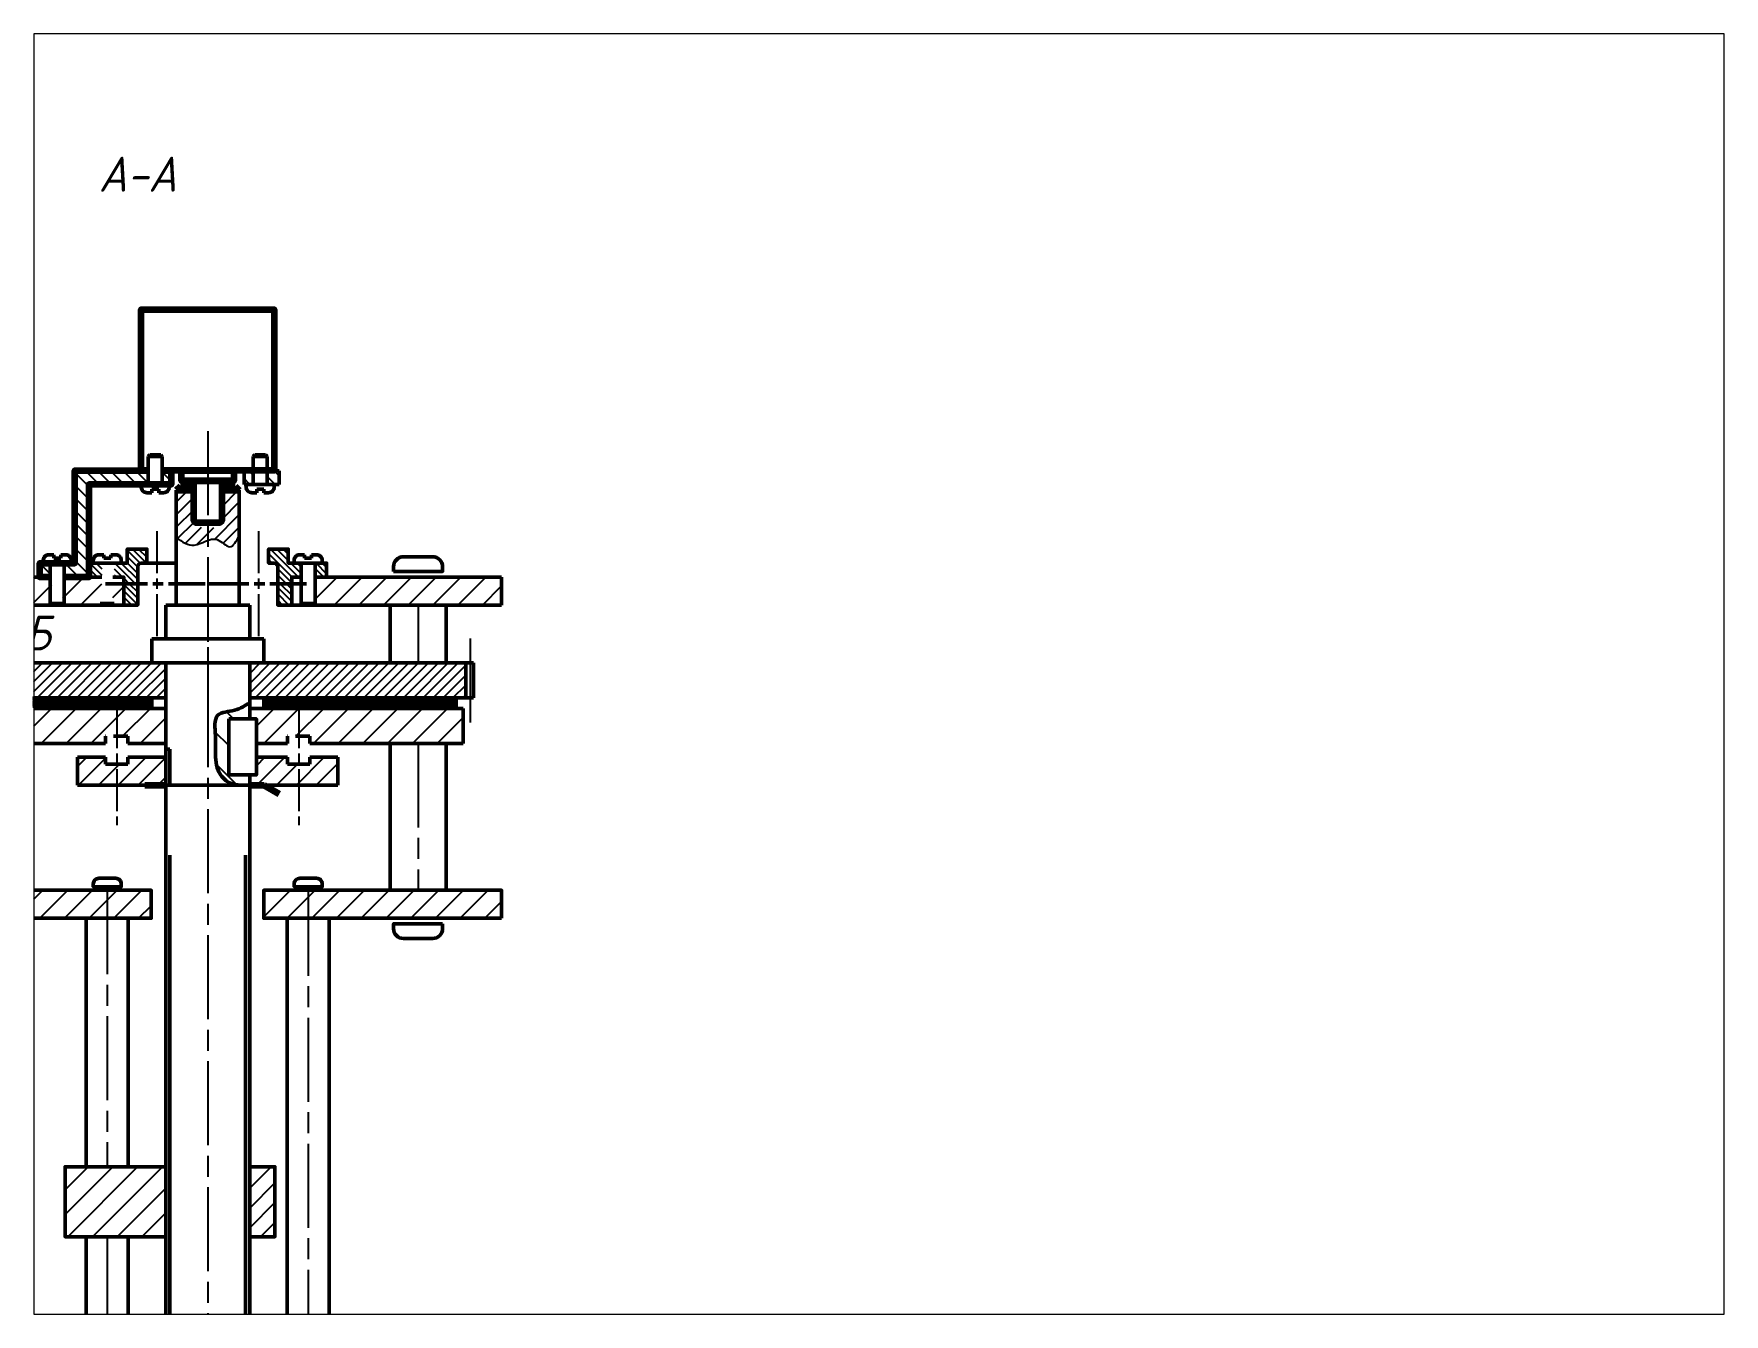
# Paper-space layout 'Лист2' of a CAD drawing. Header units: millimetres. Extents: x 9 to 251, y 5 to 188.
# The model-space entities are those that its viewports show. They can reach past a viewport. Long polylines and large blocks are cut down to what shows.
import ezdxf

# ---------------------------------------------------------------- set-up
doc = ezdxf.new("R2010")
doc.units = ezdxf.units.MM
doc.linetypes.add('AM_ISO08W050', pattern=[18, 12, -1.5, 3, -1.5])
doc.linetypes.add('AM_ISO08W050x2', pattern=[9, 6, -0.75, 1.5, -0.75])
for name, color, linetype, lineweight in [('AM_0', 7, 'Continuous', 50), ('AM_7', 4, 'AM_ISO08W050', 25), ('AM_8', 1, 'Continuous', 25), ('основные', 7, 'Continuous', 50), ('оч жирные', 7, 'Continuous', 140), ('тонкие', 2, 'Continuous', 25)]:
    doc.layers.add(name, color=color, linetype=linetype, lineweight=lineweight)
doc.layers.add('AM_VIEWS', color=1, linetype='Continuous', lineweight=25, plot=False)
doc.styles.get("Standard").update_dxf_attribs({"font": 'geniso.shx', "oblique": 15})
pattern_1 = [(45, (0, 50.3695), (-1.767767, 1.767767), [])]
pattern_2 = [(45, (0, 50.3695), (-1.414214, 1.414214), [])]
pattern_3 = [(45, (0, 50.3695), (-0.7071068, 0.7071068), [])]

msp = doc.modelspace()

# ---------------------------------------------------------------- hatches: boundary and pattern name
at = {"layer": 'AM_8'}
h = msp.add_hatch(dxfattribs=at)
h.set_pattern_fill('ANSI31', color=256, scale=0.4, angle=90, style=0)
h.paths.add_polyline_path([(263.1, 265.62), (261.8, 265.62), (261.8, 263.62), (263.1, 263.62)], flags=0)
h.paths.add_polyline_path([(234.1, 252.37), (233.1, 252.37), (232.6, 252.37), (232.6, 250.37), (234.1, 250.37)], flags=0)
h.paths.add_polyline_path([(250.1, 263.65), (250.15, 263.62), (251.4, 263.62), (251.4, 265.62), (250.1, 265.62)], flags=0)
h.paths.add_polyline_path([(248.05, 263.62), (248.1, 263.65), (248.1, 265.62), (237.6, 265.62), (237.6, 263.62), (237.6, 252.37), (236.1, 252.37), (236.1, 250.37), (239.6, 250.37), (239.6, 263.62)], flags=0)
h.paths.add_polyline_path([(266.8, 265.56), (265.1, 265.62), (265.1, 263.62), (266.8, 263.62)], flags=0)
edge = h.paths.add_edge_path(flags=0)
edge.add_line((250.1, 263.65), (250.15, 263.62))
edge.add_line((250.1, 263.65), (250.1, 263.62))
edge.add_line((250.1, 263.62), (250.15, 263.62))
edge = h.paths.add_edge_path(flags=0)
edge.add_line((248.05, 263.62), (248.1, 263.65))
edge.add_line((248.05, 263.62), (248.1, 263.62))
edge.add_line((248.1, 263.62), (248.1, 263.65))
edge = h.paths.add_edge_path(flags=0)
edge.add_line((250.1, 263.65), (250.15, 263.62))
edge.add_line((250.1, 263.65), (250.1, 263.62))
edge.add_line((250.1, 263.62), (250.15, 263.62))
edge = h.paths.add_edge_path(flags=0)
edge.add_line((248.05, 263.62), (248.1, 263.65))
edge.add_line((248.05, 263.62), (248.1, 263.62))
edge.add_line((248.1, 263.62), (248.1, 263.65))
h = msp.add_hatch(dxfattribs=at)
h.set_pattern_fill('ANSI31', color=256, scale=0.4)
h.paths.add_polyline_path([(260.5, 263.37), (258.6, 263.37), (258.6, 262.77), (261.1, 262.77)])
h.paths.add_polyline_path([(254.6, 263.37), (252.7, 263.37), (252.1, 262.77), (254.6, 262.77)])
h = msp.add_hatch(dxfattribs=at)
h.set_pattern_fill('ANSI31', color=256, scale=0.4)
edge = h.paths.add_edge_path()
edge.add_line((261.1, 262.77), (258.6, 262.77))
edge.add_line((258.6, 262.77), (258.6, 258.42))
edge.add_line((258.6, 258.42), (258.6, 258.12))
edge.add_line((258.6, 258.12), (256.6, 256.97))
edge.add_line((256.6, 256.97), (256.6, 255.63))
edge.add_spline(control_points=[(256.6, 255.63), (257.05, 255.8), (258.17, 256.02), (259.87, 253.92), (260.69, 255.51), (261.1, 256.31)], knot_values=[4.764315, 4.764315, 4.764315, 4.764315, 6.139018, 8.229093, 10.320037, 10.320037, 10.320037, 10.320037], degree=3, periodic=0)
edge.add_line((261.1, 256.31), (261.1, 262.77))
edge = h.paths.add_edge_path()
edge.add_line((256.6, 256.97), (254.6, 258.12))
edge.add_line((254.6, 258.12), (254.6, 260.12))
edge.add_line((254.6, 260.12), (254.6, 262.77))
edge.add_line((254.6, 262.77), (252.1, 262.77))
edge.add_line((252.1, 262.77), (252.1, 256))
edge.add_spline(control_points=[(252.1, 256), (252.95, 255.42), (254.39, 254.44), (255.96, 255.39), (256.6, 255.63)], knot_values=[0, 0, 0, 0, 2.795877, 4.764315, 4.764315, 4.764315, 4.764315], degree=3, periodic=0)
edge.add_line((256.6, 255.63), (256.6, 256.97))
h = msp.add_hatch(dxfattribs=at)
h.set_pattern_fill('ANSI31', color=256, scale=0.2, angle=90, style=0)
h.paths.add_polyline_path([(241.47, 252.37), (239.6, 252.37), (239.6, 250.37), (241.47, 250.37)])
h.paths.add_polyline_path([(246.6, 251.87, -0.414214), (247.1, 252.37), (247.9, 252.37), (247.9, 254.37), (245.1, 254.37), (245.1, 252.37), (244.6, 252.37), (243.25, 252.37), (243.25, 250.37), (244.6, 250.37), (244.6, 249.42), (246.6, 249.42)])
h.paths.add_polyline_path([(241.25, 252.37), (239.6, 252.37), (239.6, 250.37), (241.25, 250.37)], flags=16)
h.paths.add_polyline_path([(246.6, 249.37), (244.6, 249.37), (244.6, 246.37), (246.6, 246.37)])
h.paths.add_polyline_path([(269.95, 252.37), (268.6, 252.37), (268.1, 252.37), (268.1, 254.37), (265.3, 254.37), (265.3, 252.37), (266.1, 252.37, -0.414214), (266.6, 251.87), (266.6, 249.42), (268.6, 249.42), (268.6, 250.37), (269.95, 250.37)])
h.paths.add_polyline_path([(273.6, 252.37), (271.95, 252.37), (271.95, 250.37), (273.6, 250.37)])
h.paths.add_polyline_path([(268.6, 249.37), (266.6, 249.37), (266.6, 246.37), (268.6, 246.37)])
h = msp.add_hatch(dxfattribs=at)
h.set_pattern_fill('ANSI31', color=256, scale=0.2, angle=90, style=0)
h.paths.add_polyline_path([(241.47, 252.37), (240.25, 252.37), (239.6, 252.37), (239.6, 250.37), (241.47, 250.37)])
h = msp.add_hatch(dxfattribs=at)
h.set_pattern_fill('_U', color=256, scale=2.5, angle=45, style=0, pattern_type=0)
h.set_pattern_definition(pattern_1)
edge = h.paths.add_edge_path(flags=0)
edge.add_line((243.03, 246.37), (243.03, 250.37))
edge.add_line((244.6, 250.37), (243.03, 250.37))
edge.add_line((244.6, 246.37), (244.6, 250.37))
edge.add_line((243.03, 246.37), (244.6, 246.37))
edge = h.paths.add_edge_path(flags=0)
edge.add_line((235.88, 246.37), (235.88, 250.37))
edge.add_line((241.47, 250.37), (235.88, 250.37))
edge.add_line((241.47, 250.37), (241.47, 246.37))
edge.add_line((235.88, 246.37), (241.47, 246.37))
edge = h.paths.add_edge_path(flags=0)
edge.add_line((234.32, 250.37), (234.32, 246.37))
edge.add_line((223.6, 246.37), (234.32, 246.37))
edge.add_line((223.6, 250.37), (223.6, 246.37))
edge.add_line((234.32, 250.37), (223.6, 250.37))
edge = h.paths.add_edge_path(flags=0)
edge.add_line((241.47, 250.37), (241.47, 246.37))
edge.add_line((243.03, 250.37), (241.47, 250.37))
edge.add_line((243.03, 246.37), (243.03, 250.37))
edge.add_line((241.47, 246.37), (243.03, 246.37))
edge = h.paths.add_edge_path(flags=0)
edge.add_line((234.32, 250.37), (234.32, 246.37))
edge.add_line((235.88, 250.37), (234.32, 250.37))
edge.add_line((235.88, 246.37), (235.88, 250.37))
edge.add_line((234.32, 246.37), (235.88, 246.37))
edge = h.paths.add_edge_path(flags=0)
edge.add_line((241.47, 250.37), (241.47, 246.37))
edge.add_line((243.03, 250.37), (241.47, 250.37))
edge.add_line((243.03, 246.37), (243.03, 250.37))
edge.add_line((241.47, 246.37), (243.03, 246.37))
edge = h.paths.add_edge_path(flags=0)
edge.add_line((234.32, 250.37), (234.32, 246.37))
edge.add_line((235.88, 250.37), (234.32, 250.37))
edge.add_line((235.88, 246.37), (235.88, 250.37))
edge.add_line((234.32, 246.37), (235.88, 246.37))
h = msp.add_hatch(dxfattribs=at)
h.set_pattern_fill('_U', color=256, scale=2.5, angle=45, style=0, pattern_type=0)
h.set_pattern_definition([(45, (0, 0), (-1.767767, 1.767767), [])])
h.paths.add_polyline_path([(271.95, 246.6), (271.73, 246.37), (298.6, 246.37), (298.6, 250.37), (271.95, 250.37)])
h = msp.add_hatch(dxfattribs=at)
h.set_pattern_fill('_U', color=256, angle=45, style=0, pattern_type=0)
h.set_pattern_definition(pattern_3)
h.paths.add_polyline_path([(219.72, 233.12), (248.6, 233.12), (248.6, 233.12), (250.6, 233.12), (250.6, 238.12), (219.72, 238.12)])
h = msp.add_hatch(dxfattribs=at)
h.set_pattern_fill('_U', color=256, angle=45, style=0, pattern_type=0)
h.set_pattern_definition(pattern_3)
h.paths.add_polyline_path([(293.47, 233.12), (293.47, 238.12), (262.6, 238.12), (262.6, 233.12)])
h = msp.add_hatch(dxfattribs=at)
h.set_pattern_fill('ANSI31', color=256, angle=90, style=0)
h.set_pattern_definition([(135, (0, 50.3695), (-2.245064, -2.245064), [])])
edge = h.paths.add_edge_path()
edge.add_spline(control_points=[(262.6, 232.43), (261.94, 232), (260.59, 231.12), (257.31, 231.14), (257.79, 227.92), (257.69, 225.46), (257.7, 222.99), (259.4, 220.83), (260.92, 220.66), (261.79, 220.64)], knot_values=[0, 0, 0, 0, 2.418082, 4.914957, 7.852483, 9.823073, 12.830174, 14.875774, 17.355214, 17.355214, 17.355214, 17.355214], degree=3, periodic=0)
edge.add_line((261.79, 220.64), (262.6, 220.64))
edge.add_line((262.6, 220.64), (262.6, 222.12))
edge.add_line((262.6, 222.12), (259.6, 222.12))
edge.add_line((259.6, 222.12), (259.6, 230.12))
edge.add_line((259.6, 230.12), (262.6, 230.12))
edge.add_line((262.6, 230.12), (262.6, 231.62))
edge.add_line((262.6, 231.62), (262.6, 232.43))
h = msp.add_hatch(dxfattribs=at)
h.set_pattern_fill('_U', color=256, scale=2.5, angle=45, style=0, pattern_type=0)
h.set_pattern_definition(pattern_1)
edge = h.paths.add_edge_path()
edge.add_line((242, 227.63), (242.04, 227.63))
edge.add_arc((242.15, 227.53), 0.15, 138.0866, 138.8954, ccw=False)
edge.add_line((242.04, 227.63), (243.12, 227.63))
edge.add_line((243.12, 227.63), (243.15, 227.63))
edge.add_line((243.15, 227.63), (245.2, 227.63))
edge.add_line((245.2, 227.63), (245.2, 227.4))
edge.add_arc((245.05, 227.38), 0.15, -6.7271, 6.7271, ccw=False)
edge.add_line((245.2, 227.36), (245.2, 227.03))
edge.add_arc((245.05, 227.01), 0.15, -6.7271, 6.7271, ccw=False)
edge.add_line((245.2, 227), (245.2, 226.66))
edge.add_arc((245.05, 226.65), 0.15, -6.7271, 6.7271, ccw=False)
edge.add_line((245.2, 226.63), (245.2, 226.62))
edge.add_line((245.2, 226.62), (250.6, 226.62))
edge.add_line((250.6, 226.62), (250.6, 231.62))
edge.add_line((250.6, 231.62), (220.1, 231.62))
edge.add_line((220.1, 231.62), (220.1, 226.62))
edge.add_line((220.1, 226.62), (242, 226.62))
edge.add_line((242, 226.62), (242, 227.63))
h = msp.add_hatch(dxfattribs=at)
h.set_pattern_fill('_U', color=256, scale=2.5, angle=45, style=0, pattern_type=0)
h.set_pattern_definition(pattern_1)
edge = h.paths.add_edge_path()
edge.add_line((293.1, 231.62), (262.6, 231.62))
edge.add_line((262.6, 231.62), (262.6, 230.12))
edge.add_line((262.6, 230.12), (263.6, 230.12))
edge.add_line((263.6, 230.12), (263.6, 226.62))
edge.add_line((263.6, 226.62), (268, 226.62))
edge.add_line((268, 226.62), (268, 226.81))
edge.add_arc((268.15, 226.83), 0.15, 173.2729, 186.7271, ccw=False)
edge.add_line((268, 226.85), (268, 227.18))
edge.add_arc((268.15, 227.2), 0.15, 173.2729, 186.7271, ccw=False)
edge.add_line((268, 227.22), (268, 227.51))
edge.add_arc((268.15, 227.53), 0.15, 173.2729, 186.7271, ccw=False)
edge.add_line((268, 227.55), (268, 227.63))
edge.add_line((268, 227.63), (268.04, 227.63))
edge.add_arc((268.15, 227.53), 0.15, 138.0866, 138.8954, ccw=False)
edge.add_line((268.04, 227.63), (269.12, 227.63))
edge.add_line((269.12, 227.63), (269.15, 227.63))
edge.add_line((269.15, 227.63), (271.2, 227.63))
edge.add_line((271.2, 227.63), (271.2, 226.62))
edge.add_line((271.2, 226.62), (293.1, 226.62))
edge.add_line((293.1, 226.62), (293.1, 231.62))
h = msp.add_hatch(dxfattribs=at)
h.set_pattern_fill('_U', color=256, scale=2, angle=45, style=0, pattern_type=0)
h.set_pattern_definition(pattern_2)
edge = h.paths.add_edge_path()
edge.add_line((245.2, 224.64), (245.2, 224.45))
edge.add_arc((245.05, 224.44), 0.15, -6.7271, 6.7271, ccw=False)
edge.add_line((245.2, 224.42), (245.2, 224.08))
edge.add_arc((245.05, 224.07), 0.15, -6.7271, 6.7271, ccw=False)
edge.add_line((245.2, 224.05), (245.2, 223.75))
edge.add_arc((245.05, 223.73), 0.15, -6.7271, 6.7271, ccw=False)
edge.add_line((245.2, 223.72), (245.2, 223.63))
edge.add_line((245.2, 223.63), (242, 223.63))
edge.add_line((242, 223.63), (242, 224.62))
edge.add_line((242, 224.62), (242, 224.64))
edge.add_line((242, 224.64), (238, 224.64))
edge.add_line((238, 224.64), (238, 220.64))
edge.add_line((238, 220.64), (250.6, 220.64))
edge.add_line((250.6, 220.64), (250.6, 224.64))
edge.add_line((250.6, 224.64), (245.2, 224.64))
h = msp.add_hatch(dxfattribs=at)
h.set_pattern_fill('_U', color=256, scale=2, angle=45, style=0, pattern_type=0)
h.set_pattern_definition(pattern_2)
edge = h.paths.add_edge_path()
edge.add_line((263.6, 222.12), (262.6, 222.12))
edge.add_line((262.6, 222.12), (262.6, 220.64))
edge.add_line((262.6, 220.64), (275.2, 220.64))
edge.add_line((275.2, 220.64), (275.2, 224.64))
edge.add_line((275.2, 224.64), (271.2, 224.64))
edge.add_line((271.2, 224.64), (271.2, 223.63))
edge.add_line((271.2, 223.63), (268, 223.63))
edge.add_line((268, 223.63), (268, 223.87))
edge.add_arc((268.15, 223.88), 0.15, 173.2729, 186.7271, ccw=False)
edge.add_line((268, 223.9), (268, 224.23))
edge.add_arc((268.15, 224.25), 0.15, 173.2729, 186.7271, ccw=False)
edge.add_line((268, 224.27), (268, 224.6))
edge.add_arc((268.15, 224.62), 0.15, 173.2729, 186.7271, ccw=False)
edge.add_line((268, 224.64), (268, 224.64))
edge.add_line((268, 224.64), (263.6, 224.64))
edge.add_line((263.6, 224.64), (263.6, 222.12))
h = msp.add_hatch(dxfattribs=at)
h.set_pattern_fill('_U', color=256, scale=2.5, angle=45, style=0, pattern_type=0)
h.set_pattern_definition(pattern_1)
h.paths.add_polyline_path([(193.6, 205.64), (193.6, 201.64), (248.52, 201.64), (248.52, 205.64)])
h = msp.add_hatch(dxfattribs=at)
h.set_pattern_fill('_U', color=256, scale=2.5, angle=45, style=0, pattern_type=0)
h.set_pattern_definition(pattern_1)
h.paths.add_polyline_path([(298.6, 205.64), (264.6, 205.64), (264.6, 201.64), (298.6, 201.64)])
h = msp.add_hatch(dxfattribs=at)
h.set_pattern_fill('_U', color=256, scale=2.5, angle=45, style=0, pattern_type=0)
h.set_pattern_definition(pattern_1)
h.paths.add_polyline_path([(250.6, 166.14), (236.21, 166.14), (236.21, 156.14), (250.6, 156.14)])
h = msp.add_hatch(dxfattribs=at)
h.set_pattern_fill('_U', color=256, scale=2, angle=45, style=0, pattern_type=0)
h.set_pattern_definition(pattern_2)
h.paths.add_polyline_path([(262.6, 166.14), (262.6, 156.14), (266.21, 156.14), (266.21, 166.14)])
at = {"layer": 'основные'}
h = msp.add_hatch(dxfattribs=at)
h.set_pattern_fill('GRATE', color=256, scale=0.069, angle=45, style=0)
h.set_pattern_definition([(45, (0, 50.36952), (-0.0387273545, 0.0387273545), []), (135, (0, 50.36952), (-0.15490942, -0.15490942), [])])
h.paths.add_polyline_path([(248.6, 233.12), (221.1, 233.12), (221.1, 231.62), (248.6, 231.62)])
h.paths.add_polyline_path([(292.1, 233.12), (264.6, 233.12), (264.6, 231.62), (292.1, 231.62)])
h = msp.add_hatch(dxfattribs=at)
h.set_pattern_fill('AR-CONC', color=256, style=0)
h.paths.add_polyline_path([(248.6, 182.75), (221.1, 182.75), (221.1, 181.25), (248.6, 181.25)])
h.paths.add_polyline_path([(292.1, 182.75), (264.6, 182.75), (264.6, 181.25), (292.1, 181.25)])

# ---------------------------------------------------------------- linework, layer by layer
at = {"layer": 'AM_0'}
for p, q in [((250.6, 246.37), (250.6, 241.56)), ((262.6, 246.37), (262.6, 241.56)), ((248.6, 241.56), (248.6, 238.12)), ((264.6, 241.56), (248.6, 241.56)), ((264.6, 241.56), (264.6, 238.12)), ((294.6, 238.12), (218.6, 238.12)), ((264.6, 238.12), (248.6, 238.12)), ((262.6, 238.12), (250.6, 238.12)), ((293.47, 238.12), (293.47, 233.12)), ((294.6, 238.12), (294.6, 233.12)), ((250.6, 233.12), (218.6, 233.12)), ((294.6, 233.12), (262.6, 233.12))]:
    msp.add_line(p, q, dxfattribs=at)
at = {"layer": 'AM_7'}
for p, q in [((256.6, 271.21), (256.6, 87.77)), ((286.66, 246.37), (286.66, 238.12)), ((294.1, 241.62), (294.1, 229.62)), ((286.66, 226.62), (286.66, 205.64)), ((242.25, 205.64), (242.25, 166.14)), ((270.96, 205.41), (270.96, 97.38)), ((242.25, 156.14), (242.25, 97.61))]:
    msp.add_line(p, q, dxfattribs=at)
at = {"layer": 'AM_7', "linetype": 'AM_ISO08W050x2'}
for p, q in [((249.35, 256.92), (249.35, 241.92)), ((263.85, 256.92), (263.85, 241.92)), ((256.6, 249.37), (256.6, 235.12)), ((243.6, 231.93), (243.6, 214.95)), ((269.6, 231.93), (269.6, 214.95))]:
    msp.add_line(p, q, dxfattribs=at)
at = {"layer": 'основные'}
for p, q in [((248.32, 267.84), (248.1, 267.62)), ((248.1, 263.62), (248.1, 267.62)), ((248.1, 267.62), (250.1, 267.62)), ((249.88, 267.84), (248.32, 267.84)), ((250.1, 267.62), (249.88, 267.84)), ((250.1, 267.62), (250.1, 263.62)), ((263.32, 267.84), (263.1, 267.62)), ((263.1, 263.62), (263.1, 267.62)), ((263.1, 267.62), (265.1, 267.62)), ((264.88, 267.84), (263.32, 267.84)), ((265.1, 267.62), (264.88, 267.84)), ((265.1, 267.62), (265.1, 263.62)), ((256.6, 265.62), (261.8, 265.62)), ((261.8, 265.62), (261.8, 263.62)), ((261.8, 263.62), (266.8, 263.62)), ((266.8, 265.56), (264.88, 265.62)), ((266.8, 263.62), (266.8, 265.56)), ((249.6, 262.92), (248.6, 262.92)), ((248.6, 262.92), (248.6, 262.42)), ((249.6, 262.42), (249.6, 262.92)), ((252.1, 246.37), (252.1, 262.77)), ((261.1, 246.37), (261.1, 262.77)), ((264.6, 262.92), (263.6, 262.92)), ((263.6, 262.92), (263.6, 262.42)), ((264.6, 262.42), (264.6, 262.92)), ((247.9, 254.37), (247.9, 252.37)), ((234.1, 246.6), (234.1, 252.37)), ((234.6, 253.57), (234.6, 253.07)), ((234.6, 253.07), (235.6, 253.07)), ((235.6, 253.07), (235.6, 253.57)), ((236.1, 246.6), (236.1, 252.37)), ((241.75, 253.07), (241.75, 253.57)), ((242.75, 253.07), (241.75, 253.07)), ((242.75, 253.57), (242.75, 253.07)), ((246.6, 251.87), (246.6, 250.37)), ((247.1, 252.37), (252.1, 252.37)), ((250.31, 252.37), (247.1, 252.37)), ((269.95, 252.37), (269.95, 246.6)), ((270.45, 253.57), (270.45, 253.07)), ((270.45, 253.07), (271.45, 253.07)), ((271.45, 253.07), (271.45, 253.57)), ((271.95, 246.6), (271.95, 252.37)), ((228.2, 250.37), (234.32, 250.37)), ((235.88, 250.37), (241.47, 250.37)), ((244.6, 250.37), (243.03, 250.37)), ((244.6, 246.37), (244.6, 250.37)), ((268.6, 250.37), (268.6, 246.37)), ((268.6, 250.37), (270.17, 250.37)), ((270.17, 250.37), (268.6, 250.37)), ((273.38, 250.37), (271.73, 250.37)), ((271.73, 250.37), (271.82, 250.37)), ((278.88, 250.37), (273.38, 250.37)), ((298.6, 250.37), (278.88, 250.37)), ((298.6, 246.37), (298.6, 250.37)), ((234.1, 246.6), (236.1, 246.6)), ((234.1, 246.6), (234.32, 246.37)), ((235.88, 246.37), (236.1, 246.6)), ((243.25, 246.6), (241.25, 246.6)), ((241.47, 246.37), (241.25, 246.6)), ((243.25, 246.6), (243.03, 246.37)), ((269.95, 246.6), (271.95, 246.6)), ((269.95, 246.6), (270.17, 246.37)), ((271.73, 246.37), (271.95, 246.6)), ((223.6, 246.37), (244.6, 246.37)), ((234.32, 246.37), (235.88, 246.37)), ((243.03, 246.37), (241.47, 246.37)), ((262.6, 246.37), (250.6, 246.37)), ((256.6, 246.37), (261.1, 246.37)), ((268.6, 246.37), (277.32, 246.37)), ((270.17, 246.37), (271.73, 246.37)), ((277.32, 246.37), (298.6, 246.37)), ((250.6, 238.12), (250.59, 102.61)), ((262.6, 238.12), (262.6, 230.12)), ((250.6, 233.12), (248.6, 233.12)), ((248.6, 233.12), (248.6, 231.62)), ((264.6, 233.12), (264.6, 231.62)), ((292.1, 231.62), (292.1, 233.12)), ((250.6, 231.62), (220.1, 231.62)), ((248.6, 231.62), (221.1, 231.62)), ((248.6, 231.62), (250.6, 231.62)), ((262.6, 230.12), (259.6, 230.12)), ((259.6, 230.12), (259.6, 222.12)), ((293.1, 231.62), (262.6, 231.62)), ((262.6, 231.62), (262.6, 230.12)), ((264.6, 231.62), (292.1, 231.62)), ((292.1, 231.62), (293.1, 231.62)), ((293.1, 231.62), (293.1, 226.62)), ((242, 226.62), (242, 227.63)), ((242.04, 227.63), (242, 227.63)), ((245.2, 227.63), (243.15, 227.63)), ((245.2, 227.4), (245.2, 227.63)), ((245.2, 227.03), (245.2, 227.36)), ((268, 227.63), (268.04, 227.63)), ((268, 227.55), (268, 227.63)), ((268, 227.22), (268, 227.51)), ((268, 226.85), (268, 227.18)), ((269.15, 227.63), (271.2, 227.63)), ((271.2, 226.62), (271.2, 227.63)), ((220.1, 226.62), (242, 226.62)), ((245.2, 226.66), (245.2, 227)), ((245.2, 226.62), (245.2, 226.63)), ((245.2, 226.62), (250.6, 226.62)), ((250.6, 225.77), (251.21, 225.77)), ((251.21, 225.77), (251.21, 220.64)), ((268, 226.62), (263.6, 226.62)), ((268, 226.62), (268, 226.81)), ((293.1, 226.62), (271.2, 226.62)), ((242, 224.64), (238, 224.64)), ((238, 224.64), (238, 220.64)), ((242, 224.64), (242, 223.63)), ((245.2, 223.63), (242, 223.63)), ((245.2, 224.64), (250.6, 224.64)), ((245.2, 224.64), (245.2, 223.63)), ((268, 224.64), (263.6, 224.64)), ((268, 224.64), (268, 223.63)), ((268, 223.63), (271.2, 223.63)), ((271.2, 224.64), (271.2, 223.63)), ((271.2, 224.64), (275.2, 224.64)), ((275.2, 220.64), (275.2, 224.64)), ((238, 220.64), (250.6, 220.64)), ((250.6, 220.14), (250.6, 220.64)), ((250.6, 220.64), (262.6, 220.64)), ((259.6, 222.12), (262.6, 222.12)), ((262.6, 222.12), (262.6, 102.66)), ((262.6, 220.64), (275.2, 220.64)), ((262.6, 220.64), (265.6, 220.64)), ((251.21, 210.64), (251.21, 101.61)), ((261.98, 101.61), (261.99, 210.64)), ((298.6, 205.64), (298.6, 201.64)), ((237.6, 166.14), (243.6, 166.14)), ((243.6, 156.14), (237.6, 156.14))]:
    msp.add_line(p, q, dxfattribs=at)
at = {"layer": 'основные', "linetype": 'AM_ISO08W050x2'}
for p, q in [((242, 249.42), (256.23, 249.42)), ((256.5, 249.42), (270.73, 249.42))]:
    msp.add_line(p, q, dxfattribs=at)
at = {"layer": 'основные'}
for points in [[(248.6, 262.42), (247.9, 262.42, -0.414214), (247.1, 263.22), (247.1, 263.62), (251.1, 263.62), (251.1, 263.22, -0.414214), (250.3, 262.42), (249.6, 262.42)], [(263.6, 262.42), (262.9, 262.42, -0.414214), (262.1, 263.22), (262.1, 263.62), (266.1, 263.62), (266.1, 263.22, -0.414214), (265.3, 262.42), (264.6, 262.42)], [(241.47, 250.37), (239.6, 250.37), (239.6, 252.37), (244.6, 252.37), (245.1, 252.37), (245.1, 254.37), (247.9, 254.37), (247.9, 252.37), (247.1, 252.37, 0.414214), (246.6, 251.87), (246.6, 246.37), (244.6, 246.37)], [(271.73, 250.37), (273.6, 250.37), (273.6, 252.37), (268.6, 252.37), (268.1, 252.37), (268.1, 254.37), (265.3, 254.37), (265.3, 252.37), (266.1, 252.37, -0.414214), (266.6, 251.87), (266.6, 246.37), (268.6, 246.37)], [(235.6, 253.57), (236.3, 253.57, -0.414214), (237.1, 252.77), (237.1, 252.37), (233.1, 252.37), (233.1, 252.77, -0.414214), (233.9, 253.57), (234.6, 253.57)], [(241.75, 253.57), (241.05, 253.57, 0.414214), (240.25, 252.77), (240.25, 252.37), (244.25, 252.37), (244.25, 252.77, 0.414214), (243.45, 253.57), (242.75, 253.57)], [(271.45, 253.57), (272.15, 253.57, -0.414214), (272.95, 252.77), (272.95, 252.37), (268.95, 252.37), (268.95, 252.77, -0.414214), (269.75, 253.57), (270.45, 253.57)], [(242.75, 207.34), (243.45, 207.34, -0.414214), (244.25, 206.54), (244.25, 206.14), (240.25, 206.14), (240.25, 206.54, -0.414214), (241.05, 207.34), (242.75, 207.34)], [(271.46, 207.34), (272.16, 207.34, -0.414214), (272.96, 206.54), (272.96, 206.14), (268.96, 206.14), (268.96, 206.54, -0.414214), (269.76, 207.34), (271.46, 207.34)]]:
    msp.add_lwpolyline(points, format="xyb", dxfattribs=at)
for points in [[(283.16, 251.17), (283.16, 251.87, -0.414214), (284.56, 253.27), (288.76, 253.27, -0.414214), (290.16, 251.87), (290.16, 251.17)], [(290.16, 200.84), (290.16, 200.14, -0.414214), (288.76, 198.74), (284.56, 198.74, -0.414214), (283.16, 200.14), (283.16, 200.84)]]:
    msp.add_lwpolyline(points, format="xyb", close=True, dxfattribs=at)
for points in [[(234.32, 250.37), (232.6, 250.37)], [(239.6, 250.37), (237.6, 250.37), (235.88, 250.37)], [(246.6, 246.37), (244.6, 246.37), (244.6, 250.37), (243.03, 250.37)], [(266.6, 246.37), (268.6, 246.37), (268.6, 250.37), (270.17, 250.37)], [(273.6, 250.37), (275.6, 250.37), (277.32, 250.37)], [(278.88, 250.37), (280.6, 250.37)], [(282.66, 238.12), (282.66, 246.36), (290.66, 246.36), (290.66, 238.12)], [(290.66, 226.62), (290.66, 205.63), (282.66, 205.63), (282.66, 226.62)], [(193.6, 205.64), (248.52, 205.64), (248.52, 201.64), (193.6, 201.64)], [(245.25, 166.14), (245.25, 201.64), (239.25, 201.64), (239.25, 166.14)], [(250.6, 156.14), (236.21, 156.14), (236.21, 166.14), (250.6, 166.14)], [(262.6, 166.14), (266.21, 166.14), (266.21, 156.14), (262.6, 156.14)], [(239.25, 156.14), (239.25, 101.61), (245.25, 101.61), (245.25, 156.14)]]:
    msp.add_lwpolyline(points, dxfattribs=at)
for points in [[(259.6, 230.12), (259.6, 230.12), (259.6, 230.12), (259.6, 230.12)], [(259.6, 230.12), (263.56, 230.12), (263.56, 222.12), (259.6, 222.12)], [(298.6, 201.64), (264.6, 201.64), (264.6, 205.64), (298.6, 205.64)], [(267.96, 201.64), (273.96, 201.64), (273.96, 101.61), (267.96, 101.61)]]:
    msp.add_lwpolyline(points, close=True, dxfattribs=at)
msp.add_arc((247.1, 251.87), 0.5, 90, 180, dxfattribs=at)
msp.add_arc((247.1, 251.87), 0.5, 90, 180, dxfattribs=at)
msp.add_spline([(262.6, 232.43), (260.44, 231.35), (258.04, 230.64), (257.71, 227.72), (257.71, 225.75), (258.1, 222.77), (259.4, 221.18), (262.6, 220.64)], degree=3, dxfattribs=at)
at = {"layer": 'оч жирные'}
for p, q in [((252.7, 263.37), (252.1, 262.77)), ((252.7, 263.37), (254.6, 263.37)), ((260.5, 263.37), (258.6, 263.37)), ((260.5, 263.37), (261.1, 262.77)), ((252.1, 262.77), (254.6, 262.77)), ((258.6, 262.77), (261.1, 262.77)), ((247.6, 220.64), (250.6, 220.64)), ((262.6, 220.64), (264.67, 220.64)), ((264.67, 220.64), (266.79, 219.42))]:
    msp.add_line(p, q, dxfattribs=at)
for points in [[(248.32, 265.62), (247.1, 265.62), (247.1, 288.62), (266.1, 288.62), (266.1, 265.62), (249.88, 265.62)], [(234.32, 250.37), (232.6, 250.37), (232.6, 252.37), (237.6, 252.37), (237.6, 263.62), (237.6, 265.62), (248.32, 265.62)], [(249.88, 265.62), (251.4, 265.62), (251.4, 263.62), (239.6, 263.62), (239.6, 250.37), (235.88, 250.37)], [(254.6, 263.37), (254.6, 264.12), (258.6, 264.12), (258.6, 263.37)], [(258.6, 263.37), (258.6, 258.42), (258.3, 258.12), (254.9, 258.12), (254.6, 258.42), (254.6, 263.37)]]:
    msp.add_lwpolyline(points, dxfattribs=at)
msp.add_lwpolyline([(252.85, 265.62), (260.35, 265.62), (260.35, 264.12), (252.85, 264.12)], close=True, dxfattribs=at)
at = {"layer": 'тонкие'}
msp.add_spline([(252.1, 256), (254.68, 254.93), (257.93, 255.73), (259.75, 254.71), (261.1, 256.31)], degree=3, dxfattribs=at)

# ---------------------------------------------------------------- texts
at = {"layer": 'оч жирные', "char_height": 5, "attachment_point": 1}
for s, insert in [('А-А', (241.01, 310.43)), ('Б', (230.42, 244.9))]:
    msp.add_mtext(s, dxfattribs=dict(at, insert=insert))

psp = doc.layouts.new('Лист2')

# ---------------------------------------------------------------- viewports
at = {"layer": 'AM_VIEWS'}
psp.add_viewport(center=(129.77, 96.49), size=(241.58, 182.9122), view_center_point=(352.54, 236.53), view_height=182.9122, dxfattribs=at)

doc.saveas('drawing.dxf')
